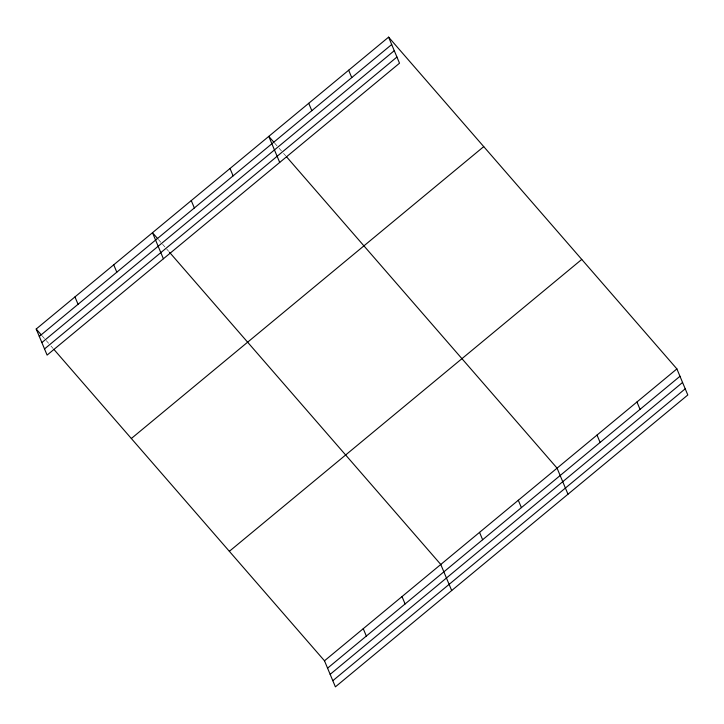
<?xml version="1.0" encoding="UTF-8"?>
<svg xmlns="http://www.w3.org/2000/svg" width="724" height="724" viewBox="0 0 724 724"><rect width="100%" height="100%" fill="white"/><g stroke="black" fill="none" stroke-linecap="round" stroke-linejoin="round"><path stroke-width="0.54" stroke-dasharray="3.62 2.71" d="M274.686 143.171L278.378 147.415M279.111 148.266L282.803 152.502M283.537 153.352L285.754 155.904M158.393 239.49L168.719 251.373M42.101 335.818L50.209 345.149M50.951 346L53.16 348.543"/><path stroke-width="1.09" d="M388.607 37.141L399.512 63.205L47.105 355.095L36.2 329.022L388.607 37.141L676.895 368.905L687.8 394.978L335.393 686.859L324.488 660.795L53.902 349.393M39.286 336.407L391.693 44.517M41.865 342.579L394.272 50.689M44.526 348.932L396.933 57.042M131.334 438.509L483.741 146.619M229.354 551.308L581.761 259.418M324.488 660.795L676.895 368.905M327.574 668.171L679.981 376.281M330.153 674.343L682.56 382.453M332.814 680.696L685.221 388.806M273.953 142.32L268.785 136.383L279.699 162.447M286.487 156.746L557.073 468.147L567.978 494.211M157.66 238.639L152.493 232.703L163.398 258.776M169.452 252.224L440.78 564.467L451.686 590.54M36.2 329.022L41.359 334.968M636.957 401.983L640.043 409.368M597.019 435.061L600.106 442.445M348.669 70.219L351.755 77.604M518.312 500.257L521.398 507.633M308.732 103.297L311.818 110.681M479.541 532.357L482.636 539.742M230.024 168.484L233.11 175.869M402.019 596.576L405.105 603.961M191.263 200.593L194.349 207.978M363.249 628.685L366.335 636.061M113.731 264.812L116.817 272.188M74.961 296.921L78.056 304.297"/></g></svg>
